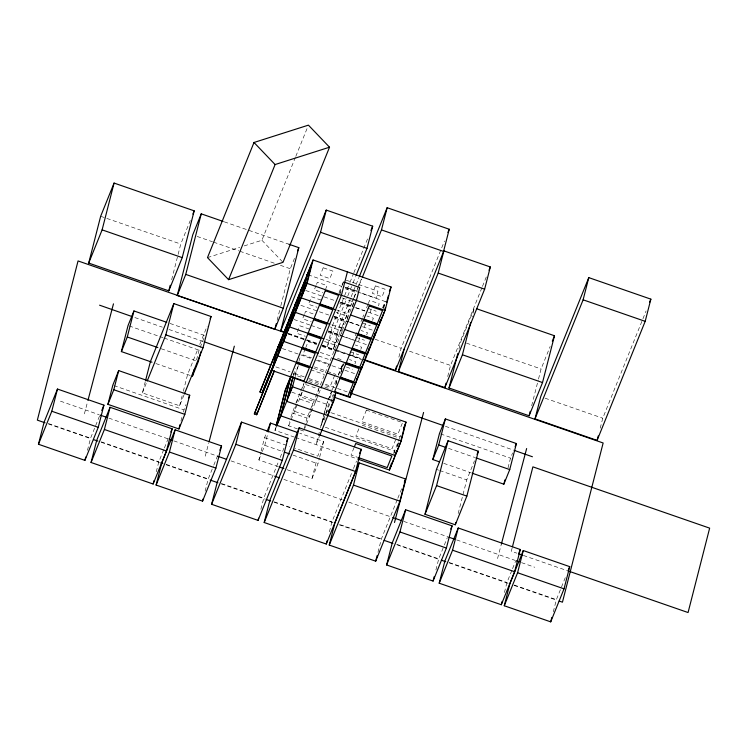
<?xml version="1.0" encoding="UTF-8"?>
<svg xmlns="http://www.w3.org/2000/svg" width="747" height="747" viewBox="0 0 747 747"><rect width="100%" height="100%" fill="white"/><g stroke="black" fill="none" stroke-linecap="round" stroke-linejoin="round"><path stroke-width="0.56" stroke-dasharray="3.73 2.8" d="M87.455 450.366L90.583 438.162L100.042 414.734M183.939 395.051L179.597 405.798L142.397 392.894L145.254 381.736M171.651 279.705L180.765 244.054L190.289 220.486M156.254 471.805L158.803 461.814L163.966 449.04M179.597 405.798L183.024 392.399M183.314 391.279L187.59 374.536L198.011 348.746M180.942 421.084L182.091 416.583M183.248 412.073L185.928 404.613M196.573 359.942L199.075 350.175L204.547 336.617M205.108 491.162L208.226 478.948L213.39 466.175M277.109 320.342L280.545 306.877M280.835 305.756L290.303 268.743L294.981 257.155M278.416 466.707L258.882 459.937L260.871 452.15M261.151 451.039L264.569 437.686L266.679 432.476M262.253 451.59L264.774 445.333L267.912 433.101M294.449 437.107L274.961 430.347L275.82 426.976M293.291 375.508L293.86 373.257M293.524 375.162L295.224 368.504M260.89 509.286L263.728 498.193L278.435 461.777M295.13 376.721L297.997 365.488M298.893 361.445L300.294 356.506M303.674 431.038L288.669 425.837L289.771 421.513M290.882 417.2L295.467 404.239M301.499 392.502L300.387 396.825L315.393 402.026L317.326 394.463M302.6 388.179L303.702 383.865L318.708 389.066L317.606 393.38M304.505 427.798L306.989 418.077L354.946 299.388M339.67 293.683L341.547 286.372L308.296 274.84M342.49 285.41L344.022 279.443M311.471 408.973L309.538 416.527L294.533 411.326L297.848 398.366L312.853 403.567L311.742 407.89M322.9 345.329L327.223 346.832L332.901 324.628L349.512 283.524M336.645 350.091L333.377 348.961L339.054 326.766L350.754 297.801M341.603 333.199L342.154 331.033L330.361 326.953M347.187 319.772L348.018 316.532L336.225 312.442M319.258 432.261L316.093 444.614L319.445 436.323M320.36 427.947L327.69 401.074M324.217 413.427L321.612 423.596L325.431 414.146M324.506 412.297L326.523 404.388L331.621 391.783M352.771 306.345L353.882 302.021L342.089 297.932M324.515 420.103L325.085 417.881M326.215 413.436L329.016 401.951M330.286 397.535L332.013 390.793M331.229 402.269L333.274 394.257M335.861 384.145L337.299 378.533M332.667 397.189L333.237 394.967M335.786 384.985L337.495 378.327M287.1 469.723L312.059 478.379L316.616 460.572M340.595 373.491L342.864 364.62M341.146 371.885L343.218 363.817M312.059 478.379L317.961 463.775L319.38 458.21M319.669 457.099L323.647 441.524L299.771 433.241M352.724 356.198L353.742 352.22M359.606 337.709L358.588 341.687L329.035 331.444M364.443 327.186L365.46 323.208M370.307 312.676L371.576 307.699M383.024 308.147L383.584 305.953L382.753 308.007M383.482 308.194L385.191 301.499L344.815 287.502M383.603 308.315L385.284 301.741M329.399 531.836L331.948 521.845L353.07 469.583M398.861 357.169L401.13 348.289L444.456 241.029M393.716 453.382L398.889 439.759M394.024 453.214L394.874 449.89M397.329 446.248L399.029 439.6M397.581 446.65L398.721 442.205M377.963 552.294L381.372 538.979L397.385 499.351M447.705 376.516L450.544 365.423L482.02 287.53M458.966 348.998L460.964 341.202L474.382 307.988L472.104 316.896M435.903 569.97L438.741 558.868L443.905 546.094M458.154 513.562L466.763 479.901L474.485 460.787M508.007 467.911L510.5 458.154L512.61 452.934M531.668 405.742L538.223 380.111M538.512 379L541.071 368.971L550.166 346.477M512.171 547.878L511.312 551.258L516.803 553.154M504.412 592.511L506.961 582.52L512.125 569.746M553.266 611.868L556.384 599.654L565.852 576.236M600.214 428.18L602.764 418.199L646.099 310.939M84.383 413.885L87.642 401.531M205.229 456.202L208.796 442.728M497.549 558.569L501.405 543.965M142.397 392.894L146.739 382.147M199.748 344.451L207.134 326.178M164.396 447.976L169.13 436.257M244.138 245.931L261.908 240.273L295.382 157.421M295.821 156.347L307.559 127.298M213.819 465.11L217.694 455.521M304.337 314.496L302.6 318.782L311.191 321.761M304.767 313.423L305.635 311.275L315.29 314.627M316.056 285.475L314.328 289.771L322.909 292.749M316.495 284.411L317.363 282.263L327.018 285.606L325.72 288.828M258.882 459.937L261.833 452.635M305.29 348.737L302.834 354.816L311.508 357.822M305.7 347.728L308.156 341.64L316.821 344.647M298.576 365.516L294.757 374.975L303.543 378.019M274.961 430.347L276.213 427.237M339.035 292.591L341.547 286.372M341.967 285.335L343.639 281.189M295.905 403.165L304.188 382.66M340.128 293.711L340.968 291.638M288.669 425.837L303.058 390.223M303.319 389.57L306.251 382.315M349.951 282.441L353.443 273.785M353.882 272.702L367.869 238.088M280.172 457.491L284.934 445.707M327.223 346.832L347.327 297.063M347.766 295.98L352.575 284.084M353.014 283.001L355.637 276.511M351.183 296.736L358.98 277.426M353.518 298.501L350.651 305.588L338.326 301.321M353.929 297.483L355.974 292.422L344.675 288.501M361.427 278.93L356.515 291.087L343.162 286.456M333.377 348.961L353.742 298.548M354.171 297.474L358.504 286.755M358.943 285.681L361.539 279.247M304.094 430.001L321.257 387.516M334.563 375.601L329.894 387.161L322.209 384.49M328.11 400.037L331.463 391.745M332.294 389.673L336.897 378.271M338.158 375.162L342.761 363.761M338.484 375.059L343.153 363.509M343.106 365.909L344.414 362.687M355.264 335.823L356.562 332.602M362.426 318.091L360.689 322.387L370.353 325.739M362.855 317.017L363.724 314.879M366.553 307.876L367.851 304.664M368.29 303.59L369.588 300.369L379.243 303.721L378.374 305.859M325.86 413.1L326.7 410.999M320.93 425.725L325.533 414.324M325.953 413.287L331.388 399.822M354.937 363.892L355.796 361.744L349.363 359.512M360.792 349.381L361.66 347.234L355.227 345.002M366.656 334.88L367.524 332.732L361.081 330.501M372.52 320.37L373.388 318.222L366.945 315.99M323.647 441.524L317.755 456.128L294.962 448.219M382.679 307.717L385.191 301.499M358.849 428.806L355.88 436.164L392.026 448.695L396.694 437.135L360.549 424.604M354.022 447.696L351.053 455.054L357.626 457.332M353.499 468.509L356.515 461.048M399.309 438.722L401.4 433.54M482.45 286.446L486.39 276.707M397.815 498.277L402.577 486.493M444.334 545.03L447.341 537.569M512.554 568.682L515.57 561.23M207.489 257.612L239.694 247.35M224.268 221.822L288.949 244.241M346.206 280.2L377.945 291.209L376.171 298.165L359.755 292.479M345.525 287.539L358.653 292.096M197.115 236.435L212.465 241.757M213.558 242.14L238.769 250.88M239.871 251.263L274.952 263.42M280.433 265.325L290.303 268.743M367.627 308.25L376.208 311.228M100.658 216.275L180.765 244.054M466.455 343.106L541.071 368.971M340.753 302.432L351.697 306.223M356.076 307.745L364.835 310.78M305.654 290.462L334.609 300.509M340.044 302.395L354.237 307.306M355.32 307.689L367.328 311.844M368.42 312.227L379.327 316.009M339.838 303.366L350.11 306.933L344.787 320.099L332.471 315.832M321.154 300.117L311.499 296.764L308.464 304.281L317.045 307.25M336.673 309.977L348.718 314.151M333.797 316.56L349.12 321.873M350.222 322.246L358.971 325.281M300.864 305.346L328.745 315.01M334.189 316.896L348.373 321.817M349.465 322.19L361.464 326.355M362.556 326.738L373.472 330.519M333.984 317.877L344.246 321.434L338.923 334.609L326.607 330.333M339.054 326.766L343.405 328.278M374.985 339.222L401.13 348.289M409.505 351.193L450.544 365.423M545.049 398.188L602.764 418.199M331.911 324.861L342.854 328.661M355.908 337.261L364.489 340.24M293.926 319.483L310.014 325.057M311.088 325.431L322.891 329.52M328.325 331.407L342.509 336.318M343.601 336.701L355.6 340.865M356.692 341.239L366.516 344.647M328.12 332.387L338.391 335.945L333.069 349.11L320.743 344.843M309.435 329.128L299.78 325.785L296.746 333.293L305.327 336.271M326.047 339.371L336.99 343.162M324.506 341.454L336.29 345.544M350.044 351.772L358.625 354.75M288.342 333.349L317.503 343.461M337.728 350.474L361.688 358.775M288.314 333.834L316.933 343.76M322.078 345.572L334.544 349.867M335.646 350.25L360.969 359.027M288.062 333.984L317.027 344.022M322.209 345.824L361.744 359.531M322.246 346.533L335.254 351.043M320.202 352.397L332.126 356.496M337.541 358.373L342.948 360.241M318.642 355.964L330.435 360.054M346.328 367.02L352.761 369.251M318.007 360.082L328.848 363.836M282.31 348.532L299.874 354.62M300.724 354.872L311.546 358.625M316.354 360.334L331.033 365.376M332.116 365.759L343.807 369.849M344.899 370.232L354.788 373.659M314.347 366.908L326.252 371.035M327.335 371.408L335.991 374.415M313.703 368.364L325.776 372.548M310.64 369.728L324.572 374.555M170.008 323.451L204.967 335.58M309.034 379.924L321.107 384.117M308.483 381.418L320.388 385.545M324.721 387.039L331.21 389.299M129.138 325.935L158.644 336.159M159.737 336.542L163.014 337.672M164.107 338.055L199.075 350.175M440.562 433.904L510.5 458.154M291.797 392.166L326.439 404.174M161.165 348.728L196.125 360.848M448.555 448.368L474.775 457.463M326.784 411.214L330.071 412.353M331.164 412.736L400.14 436.65M155.862 363.537L190.233 375.452M443.746 463.345L471.058 472.814M291.984 412.876L306.989 418.077M325.309 427.247L394.276 451.16M436.472 469.396L438.638 470.143M439.722 470.526L466.763 479.901M295.532 437.481L356.608 458.658M264.569 437.686L289.528 446.342M113.889 385.583L183.818 409.823M264.774 445.333L283.225 451.73M293.001 455.119L317.961 463.775M523.386 555.441L567.3 570.671M48.452 423.558L90.583 438.162M101.088 441.804L158.803 461.814M166.105 464.345L208.226 478.948M221.598 483.589L263.728 498.193M274.233 501.835L331.948 521.845M340.324 524.749L381.372 538.979M396.61 544.264L438.741 558.868M449.246 562.51L506.961 582.52M514.263 585.05L556.384 599.654M48.359 423.951L91.293 438.834M101.2 442.271L159.541 462.496M166.151 464.783L209.076 479.667M221.187 483.869L265.222 499.136M274.028 502.189L333.47 522.797M338.979 524.711L381.913 539.595M397.32 544.937L440.254 559.82M449.059 562.874L508.502 583.482M514.011 585.396L556.945 600.28M134.824 317.531L162.36 327.177M168.971 329.483L203.109 341.444M275.802 366.898L290.125 371.913M294.523 373.453L304.44 376.927M308.847 378.468L320.958 382.707M325.365 384.257L336.383 388.113M337.485 388.496L348.494 392.352M445.417 426.294L513.703 450.208M60.451 401.167L98.959 414.66M108.866 418.124L168.29 438.937M173.799 440.861L217.816 456.277M231.019 460.899L275.036 476.315M283.841 479.397L342.173 499.827M348.774 502.133L391.689 517.167M403.8 521.406L447.817 536.822M456.622 539.904L514.944 560.325M521.546 562.64L534.749 567.262M261.908 240.273L283.01 262.337M323.218 267.753L320.183 275.26L329.847 278.612L332.882 271.105L323.218 267.753M375.452 285.858L372.417 293.375L382.072 296.718L385.107 289.21L375.452 285.858M366.413 410.094L361.744 421.653L397.89 434.194L402.558 422.625L366.413 410.094"/><path stroke-width="1.12" d="M38.461 444.25L44.138 422.055L57.472 389.047L103.917 405.154L98.24 427.349L84.906 460.357L38.461 444.25L51.795 411.242L57.472 389.047M88.697 263.075L100.658 216.275L114.076 183.062L194.183 210.841L182.221 257.631L168.803 290.844L88.697 263.075L102.115 229.861L114.076 183.062M84.906 460.357L85.756 457.024M91.05 462.486L96.727 440.291L110.061 407.283L172.146 428.806L166.469 451.001L153.126 484.009L91.05 462.486L104.393 429.478L110.061 407.283M107.904 404.342L112.797 385.2L118.689 370.596L189.719 395.228L184.826 414.361L178.925 428.965L107.904 404.342L113.796 389.738L118.689 370.596M151.986 362.192L121.388 351.585L128.045 325.552L133.946 310.948L166.721 322.312M121.388 351.585L127.289 336.981L133.946 310.948M145.544 380.615L150.39 361.641L173.836 303.609L211.037 316.513L203.044 347.766L184.378 393.977M168.803 290.844L170.223 285.279M147.178 381.073L165.843 334.871L173.836 303.609M288.949 244.241L298.819 247.668L283.328 308.231L274.812 329.315L177.244 295.485L192.726 234.913L201.242 213.838L223.176 221.439M177.244 295.485L185.76 274.401L201.242 213.838M153.126 484.009L153.985 480.685M156.104 485.046L161.782 462.851L175.115 429.842L221.56 445.94L215.883 468.136L202.549 501.144L156.104 485.046L169.438 452.038L175.115 429.842M178.925 428.965L180.074 424.464M194.08 369.7L192.418 376.208L198.31 361.604L200.812 351.846M202.549 501.144L203.119 498.931M211.606 504.281L217.284 482.086L241.514 422.111L287.959 438.209L282.282 460.404L258.051 520.388L211.606 504.281L235.837 444.306L241.514 422.111M274.812 329.315L276.25 323.703M274.261 371.222L256.679 414.744L254.344 413.931L272.3 368.943M274.719 362.024L262.281 392.81L259.956 391.998L313.077 259.965L391.055 286.997L385.069 310.407L349.895 397.451L271.927 370.419L277.912 347M256.679 414.744L274.205 370.811M285.102 332.228L280.779 330.725L286.456 308.53L326.234 210.084L372.678 226.182L367.001 248.377L356.076 275.428M283.776 332.499L277.791 355.908L312.115 367.804M289.64 317.989L283.655 341.398L317.979 353.303M295.495 303.487L289.509 326.897L323.834 338.793M301.358 288.977L295.373 312.386L329.698 324.282M307.222 274.466L301.237 297.876L335.562 309.781M268.192 431.981L270.47 423.082L297.605 432.494M254.344 413.931L307.092 283.374L313.077 259.965M280.779 330.725L320.556 232.28L326.234 210.084M276.11 425.855L285.298 389.915L295.989 363.229L309.333 367.851L304.01 381.026L290.667 376.395M276.409 425.248L285.205 390.868L290.294 378.262L280.937 414.865L276.689 425.36M290.872 376.535L280.825 415.846L395.312 455.539L396.452 451.095M293.001 376.628L286.68 401.335L401.186 440.991M292.955 377.375L287.567 398.45L292.656 385.844M258.051 520.388L258.621 518.166M276.633 426.201L292.544 386.825L294.841 377.842M264.195 522.517L269.872 500.322L299.183 427.788L361.259 449.311L355.581 471.506L326.28 544.04L264.195 522.517L293.506 449.983L299.183 427.788M347.402 271.861L341.416 295.27L306.111 382.679M327.821 415.593L329.259 409.982M329.268 410.495L328.699 412.708L333.788 400.112L335.776 392.343M319.865 435.286L333.676 401.092L335.982 392.11M381.474 229.908L387.151 207.713L449.227 229.236L443.55 251.431L381.474 229.908L362.407 277.1M349.895 397.451L351.613 390.756M351.781 390.709L350.66 395.098L355.376 382.613M356.898 378.477L355.759 382.94L327.121 373.014M361.52 367.01L356.515 380.587M362.192 366.207L361.623 368.43L332.985 358.504M367.375 352.5L362.799 365.05M369.083 348.289L367.487 353.929L338.839 343.993M372.958 339.091L368.243 351.576M374.77 333.844L373.341 339.418L344.703 329.492M374.938 333.778L374.098 337.065L378.822 324.581M380.344 320.454L379.205 324.908L350.567 314.982M380.802 319.268L379.962 322.555L384.126 312.265M384.406 311.172L385.247 307.885M386.647 302.404L388.328 295.831M326.28 544.04L327.13 540.716M329.25 545.077L334.927 522.881L359.158 462.897L405.602 478.995L399.934 501.2L375.694 561.174L329.25 545.077L353.48 485.092L359.158 462.897M363.864 359.531L395.452 370.484L396.582 366.039M395.452 370.484L443.877 250.871L490.321 266.968L484.644 289.173L444.867 387.618L398.422 371.511L404.099 349.316M398.422 371.511L438.2 273.066L443.877 250.871M357.701 459.031L389.448 470.04L390.588 465.596M391.475 463.187L390.345 467.622L394.5 457.323M394.78 456.221L395.35 454.008M396.769 450.899L396.199 453.112L400.364 442.822L404.893 425.099M375.694 561.174L377.114 555.628M386.619 564.965L392.296 542.77L405.63 509.762L452.075 525.86L446.398 548.055L433.064 581.063L386.619 564.965L399.953 531.957L405.63 509.762M444.867 387.618L446.006 383.174M476.577 308.744L554.489 335.758L542.527 382.557L529.109 415.771L449.003 387.992L457.827 353.452M439.376 461.833L432.821 459.554L439.469 433.521L445.371 418.927L516.401 443.55L509.743 469.583L503.842 484.187L472.151 473.196M432.821 459.554L438.713 444.96L445.371 418.927M449.003 387.992L462.421 354.778L470.675 322.471M424.996 514.281L436.472 469.396L448.051 440.73L478.341 451.235L466.866 496.111L455.287 524.777L424.996 514.281L436.575 485.615L448.051 440.73M433.064 581.063L434.194 576.628M439.208 583.202L444.885 561.006L458.228 527.989L520.304 549.512L514.627 571.716L501.293 604.725L439.208 583.202L452.551 550.194L458.228 527.989M455.287 524.777L455.857 522.536M503.842 484.187L504.953 479.845M529.109 415.771L530.249 411.308M535.011 418.871L540.688 396.676L588.785 277.623L650.861 299.145L645.193 321.341L597.086 440.394L535.011 418.871L583.118 299.818L588.785 277.623M512.461 546.748L532.891 466.856L709.65 528.138L688.071 612.54L568.402 571.044M501.293 604.725L502.143 601.391M504.262 605.752L509.94 583.556L523.274 550.548L569.718 566.646L564.041 588.841L550.707 621.859L504.262 605.752L517.596 572.744L523.274 550.548M550.707 621.859L551.846 617.414M597.086 440.394L598.226 435.949M87.941 400.411L113.469 303.852M209.095 441.608L234.325 346.169M394.5 522.48L423.586 412.447M501.405 543.965L526.644 448.536M101.769 410.476L103.917 405.154M192.885 214.053L194.183 210.841M253.999 142.481L207.489 257.612L228.582 279.667L283.01 262.337L329.53 147.206L308.427 125.141L253.999 142.481L275.101 164.545L329.53 147.206M210.168 318.661L211.037 316.513M228.582 279.667L275.101 164.545M170.848 431.999L172.146 428.806M188.459 398.356L189.719 395.228M297.539 250.824L298.819 247.668M219.842 450.198L221.56 445.94M259.956 391.998L277.539 348.475M262.664 391.335L272.095 367.982M267.099 431.43L270.47 423.082M370.932 230.515L372.678 226.182M286.661 441.421L287.959 438.209M359.419 276.353L387.151 207.713M321.117 387.88L356.422 300.471L359.737 287.511L344.731 282.31M389.374 291.143L391.055 286.997M354.452 446.641L355.721 443.494L391.867 456.025L387.198 467.585L358.719 457.706M447.929 232.448L449.227 229.236M359.531 453.578L361.259 449.311M403.651 428.18L406.004 422.139M389.448 470.04L401.176 441.029L406.013 422.102L333.741 397.087M489.014 270.218L490.321 266.968M404.304 482.217L405.602 478.995M477.053 454.419L478.341 451.235M450.786 529.053L452.075 525.86M552.322 341.118L554.489 335.758M515.131 446.678L516.401 443.55M518.577 553.779L520.304 549.512M649.563 302.358L650.861 299.145M568 570.913L569.718 566.646M583.118 299.818L645.193 321.341M320.556 232.28L367.001 248.377M438.2 273.066L484.644 289.173M307.092 283.374L385.069 310.407M102.115 229.861L182.221 257.631M462.421 354.778L542.527 382.557M185.76 274.401L283.328 308.231M283.907 332.312L78.052 260.936L37.35 420.131L45.053 422.802M364.275 360.175L603.146 442.99L562.444 602.185L559.139 601.036M165.843 334.871L203.044 347.766M292.544 386.825L333.694 401.055M127.289 336.981L157.888 347.588M438.713 444.96L445.268 447.229M475.867 457.836L509.743 469.583M254.718 412.465L257.052 413.268M436.575 485.615L466.866 496.111M293.506 449.983L355.581 471.506M113.796 389.738L184.826 414.361M284.318 452.112L289.743 453.989M235.837 444.306L282.282 460.404M353.48 485.092L399.934 501.2M279.499 467.09L283.841 468.593M518.997 553.919L522.293 555.058M51.795 411.242L98.24 427.349M104.393 429.478L166.469 451.001M169.438 452.038L215.883 468.136M399.953 531.957L446.398 548.055M452.551 550.194L514.627 571.716M517.596 572.744L564.041 588.841M93.496 439.6L97.894 441.122M160.642 462.879L162.846 463.644M210.178 480.05L217.891 482.721M266.324 499.519L270.722 501.041M384.107 540.352L392.922 543.405M441.356 560.203L445.754 561.725M99.584 305.187L131.519 316.373M204.211 341.827L270.293 364.966M350.698 393.127L443.214 425.519M514.804 450.59L532.424 456.762M100.061 415.043L106.662 417.358M169.392 439.32L171.595 440.095M218.918 456.66L226.621 459.358M275.036 476.315L279.443 477.856M392.791 517.55L401.597 520.631M448.919 537.205L454.419 539.129M516.046 560.708L519.342 561.865M278.015 347.243L272.683 368.066L276.848 357.766L282.17 336.944L278.015 347.243M283.869 332.732L278.547 353.555L282.702 343.265L288.034 322.443L283.869 332.732M289.733 318.222L284.411 339.045L288.566 328.755L293.888 307.932L289.733 318.222M295.597 303.721L290.275 324.543L294.43 314.244L299.752 293.431L295.597 303.721M301.452 289.21L296.129 310.033L300.294 299.743L305.616 278.92L301.452 289.21M307.316 274.7L301.993 295.523L306.149 285.233L311.471 264.41L307.316 274.7M301.835 348.756L296.512 361.922L309.865 366.553L315.178 353.378L301.835 348.756M307.699 334.245L302.376 347.42L315.72 352.042L321.042 338.877L307.699 334.245M313.553 319.744L308.231 332.91L321.583 337.541L326.906 324.366L313.553 319.744M319.417 305.234L314.095 318.399L327.447 323.031L332.77 309.865L319.417 305.234M325.281 290.723L319.959 303.898L333.302 308.52L338.624 295.354L325.281 290.723M339.922 378.458L334.6 391.624L347.953 396.255L353.275 383.09L339.922 378.458M345.768 363.985L340.455 377.16L353.798 381.782L359.12 368.616L345.768 363.985M351.632 349.484L346.309 362.65L359.662 367.281L364.984 354.106L351.632 349.484M357.496 334.973L352.173 348.139L365.516 352.771L370.839 339.605L357.496 334.973M363.359 320.463L358.037 333.638L371.38 338.26L376.703 325.094L363.359 320.463M369.214 305.962L363.892 319.128L377.244 323.759L382.567 310.584L369.214 305.962"/></g></svg>
